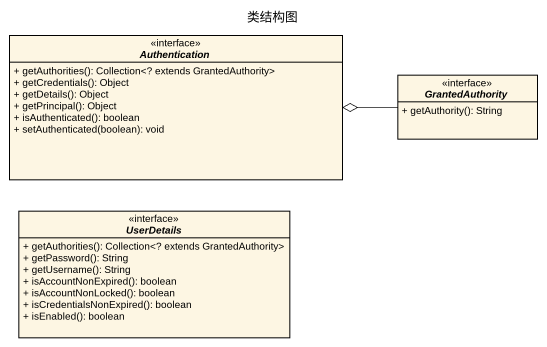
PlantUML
@startuml
title 类结构图
hide circle
hide empty members
skinparam classAttributeIconSize 0
interface Authentication <<interface>> {
  + getAuthorities(): Collection<? extends GrantedAuthority>
  + getCredentials(): Object
  + getDetails(): Object
  + getPrincipal(): Object
  + isAuthenticated(): boolean
  + setAuthenticated(boolean): void
}
interface GrantedAuthority <<interface>> {
  + getAuthority(): String
}
interface UserDetails <<interface>> {
  + getAuthorities(): Collection<? extends GrantedAuthority>
  + getPassword(): String
  + getUsername(): String
  + isAccountNonExpired(): boolean
  + isAccountNonLocked(): boolean
  + isCredentialsNonExpired(): boolean
  + isEnabled(): boolean
}
GrantedAuthority -left-o Authentication
@enduml
